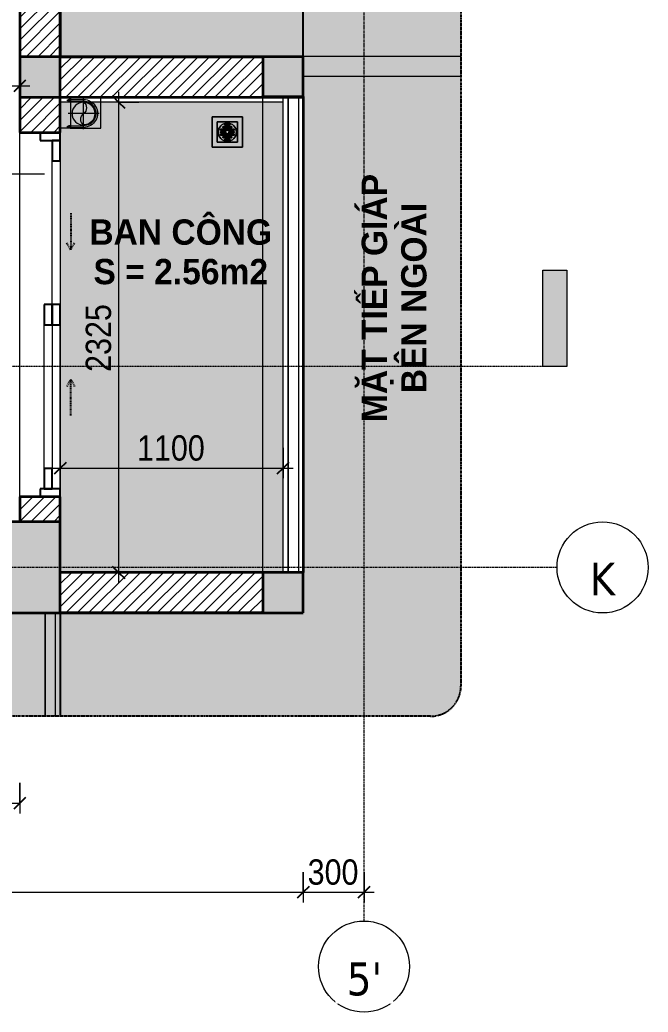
# Model space of a CAD drawing. Header units: millimetres. Extents: x 42054 to 236235, y 253 to 78637.
# Drawn here: x 53253 to 56356, y 59540 to 64441 of the extents above; entities that cross this region are included whole.
import ezdxf

# ---------------------------------------------------------------- set-up
doc = ezdxf.new("R2010")
doc.units = ezdxf.units.MM
for name, pattern in [('Dash', [6, 3, -3]), ('Dash - Tight', [4.5, 3, -1.5]), ('Dash Dot 3_16_', [7.9375, 4.7625, -1.5875, 0, -1.5875]), ('Grid Line', [22.225, 12.7, -3.175, 3.175, -3.175]), ('Hidden', [7.14375, 4.7625, -2.38125]), ('IMPORT-CENTER _3_', [10.16, 6.35, -1.27, 1.27, -1.27])]:
    doc.linetypes.add(name, pattern=pattern)
for name, color, linetype, lineweight in [('0-1', 7, 'Continuous', 5), ('A-ANNO-DIMS', 211, 'Continuous', 9), ('A-ANNO-DIMS-50', 211, 'Continuous', 9), ('A-DETL-GENF-1', 7, 'Continuous', 18), ('A-DETL-GENF-3', 92, 'Dash - Tight', 18), ('A-DETL-GENF-4', 92, 'Hidden', 25), ('A-DETL-GENF-5', 9, 'Continuous', 18), ('A-DETL-MEDM', 33, 'Continuous', 35), ('A-DETL-THIN', 151, 'Continuous', 18), ('A-DOOR', 31, 'Continuous', 18), ('A-DOOR-4', 31, 'Continuous', 25), ('A-DOOR-FRAM', 31, 'Continuous', 25), ('A-DOOR-HDLN', 31, 'Dash', 25), ('A-DOOR-IDEN', 31, 'Continuous', 9), ('A-FLOR', 192, 'Continuous', 18), ('A-FLOR-2', 7, 'Continuous', 18), ('A-FLOR-HRAL', 11, 'Continuous', 18), ('A-FLOR-HRAL-2', 254, 'Continuous', 18), ('A-WALL', 113, 'Continuous', 18), ('A-WALL-5', 254, 'Continuous', 18), ('A-WALL-6', 113, 'Continuous', 35), ('A-WALL-PATT-2', 111, 'Continuous', 18), ('G-ANNO-SYMB', 111, 'Continuous', 9), ('G-ANNO-SYMB-1', 111, 'Dash Dot 3_16_', 18), ('G-ANNO-TEXT-1', 7, 'Continuous', 9), ('G-IMPT', 8, 'Continuous', 18), ('G-IMPT-3', 8, 'Continuous', 25), ('G-IMPT-4', 8, 'IMPORT-CENTER _3_', 18), ('M-EQPM', 50, 'Continuous', 18), ('M-EQPM-1', 7, 'Continuous', 18), ('S-COLS', 52, 'Continuous', 18), ('S-COLS-6', 52, 'Continuous', 35), ('S-COLS-7', 52, 'Dash', 18), ('S-COLS-HDLN', 52, 'Dash', 18), ('S-GRID-1', 1, 'Grid Line', 9), ('S-GRID-IDEN', 1, 'Continuous', 9)]:
    doc.layers.add(name, color=color, linetype=linetype, lineweight=lineweight)
doc.layers.add('A-DETL-GENF-2', color=7, linetype='Continuous', lineweight=18, transparency=0.2)
doc.styles.add('Arial_B_1', font='arialbd.ttf', dxfattribs={"width": 0.95, "height": 125})
doc.styles.add('Tahoma_B', font='tahomabd.ttf', dxfattribs={"height": 162.5})
doc.styles.add('UTM Avo', font='', dxfattribs={"width": 0.9, "height": 125})
doc.styles.get('UTM Avo').set_extended_font_data('UTM Avo')
doc.dimstyles.new('1_Dim_chi_tiet_2_5', dxfattribs={"dimscale": 304.8, "dimtxt": 124.912619, "dimasz": 0.19685, "dimexe": 0.164042, "dimexo": 0.0625, "dimgap": 0.016404, "dimtad": 1, "dimdec": 0, "dimrnd": 5, "dimzin": 0, "dimdsep": 46, "dimtxsty": 'UTM Avo', "dimblk1": 'OBLIQUE', "dimblk2": 'OBLIQUE', "dimsah": 1, "dimcen": 0.09, "dimdle": 0.164042, "dimazin": 0, "dimtfac": 1, "dimtdec": 4, "dimtix": 1, "dimtmove": 0, "dimatfit": 3, "dimfxl": 0.328084, "dimfxlon": 1, "dimtvp": 1, "dimtolj": 1, "dimtzin": 0, "dimarcsym": 2})
pattern_1 = [(45, (0, 0), (-28.284271, 28.284271), [])]
pattern_2 = [(50, (0, 0), (364.3679, -31.8783), [38.1, -419.1]), (355, (0, 0), (-70.4859, 382.1133), [30.48, -335.28]), (100.451, (30.36, -2.66), (293.885, 350.2334), [32.38, -356.18]), (46.184, (0, 101.6), (542.1585, -84.0858), [57.15, -628.65]), (96.636, (45.2, 94.6), (474.805, 494.8554), [48.57, -534.27]), (351.184, (0, 101.6), (474.8102, 494.85), [45.72, -502.92]), (21, (50.8, 76.2), (303.2285, -204.5305), [38.1, -419.1]), (326, (50.8, 76.2), (123.6039, 368.376), [30.48, -335.28]), (71.451, (76.07, 59.16), (426.8341, 163.8427), [32.38, -356.18]), (37.5, (0, 0), (6.17665, 169.11015), [3.353, -327.863, 3.353, -337.007, -336.55]), (37.5, (0, 0), (6.17665, 169.11015), [-671.576, 3.353, -333.197]), (7.5, (0, 0), (133.63888, 200.3615), [3.353, -190.703, 3.353, -320.243, -128.27]), (7.5, (0, 0), (133.63888, 200.3615), [-517.652, 3.353, -124.917]), (327.5, (-113.28, 0), (271.18182, -11.45836), [3.353, -123.647, 3.353, -392.887, -525.78]), (327.5, (-113.28, 0), (271.18182, -11.45836), [-523.24, 3.353, -522.427]), (317.5, (-164.08, 0), (296.2585, 50.85285), [3.353, -161.747, 3.353, -259.791, -373.38]), (317.5, (-164.08, 0), (296.2585, 50.85285), [-428.244, 3.353, -370.027]), (45, (0, 0), (-125.7236, 125.7236), []), (45, (0, 190.5), (-125.7236, 125.7236), [])]

# ---------------------------------------------------------------- blocks, each defined once
blk = doc.blocks.new('NCV_TKTC_KET CAU_rvt-1-TKCS_CĂN HỘ LOẠI 1A - MẶT BẰNG')
at = {"layer": 'A-FLOR'}
blk.add_line((53452.6, 64261.9), (55431.7, 64261.9), dxfattribs=at)
at = {"layer": 'S-COLS'}
for p, q in [((52602.6, 61511.9), (53377.6, 61511.9)), ((53427.6, 61511.9), (53452.6, 61511.9))]:
    blk.add_line(p, q, dxfattribs=at)
blk = doc.blocks.new('THU NUOC - THU NUOC-461820-TKCS_CĂN HỘ LOẠI 1A - MẶT BẰNG')
at = {"layer": 'M-EQPM-1'}
for p, q in [((-66.3, 70.6), (-66.3, -79.4)), ((83.7, 70.6), (-66.3, 70.6)), ((83.7, -79.4), (83.7, 70.6)), ((58.7, 45.6), (-41.3, 45.6)), ((-41.3, 45.6), (-41.3, -54.4)), ((-23.3, 10.8), (40.9, 10.8)), ((40.9, 4.8), (-23.3, 4.8)), ((-11, 23.3), (28.5, 23.3)), ((28.5, 17.3), (-11, 17.3)), ((-1.1, 35.6), (18.5, 35.6)), ((18.5, 29.6), (-1.1, 29.6)), ((58.7, -54.4), (58.7, 45.6)), ((-23.3, -1.2), (0.7, -1.2)), ((0.7, -7.2), (-23.3, -7.2)), ((-23.3, -13.6), (40.9, -13.6)), ((40.9, -19.6), (-23.3, -19.6)), ((-11, -26.1), (28.5, -26.1)), ((28.5, -32.1), (-11, -32.1)), ((-1.1, -38.5), (18.5, -38.5)), ((18.5, -44.5), (-1.1, -44.5)), ((0.7, -1.2), (0.7, -7.2)), ((16.7, -1.2), (40.9, -1.2)), ((16.7, -7.2), (16.7, -1.2)), ((40.9, -7.2), (16.7, -7.2)), ((-66.3, -79.4), (83.7, -79.4)), ((-41.3, -54.4), (58.7, -54.4))]:
    blk.add_line(p, q, dxfattribs=at)
for centre, radius, start, end in [((8.7, -4.4), 45, 0, 180), ((8.7, -4.4), 45, 0, 180), ((-23.3, 7.8), 3, 90, 270), ((-11, 20.3), 3, 90, 270), ((-1.1, 32.6), 3, 90, 270), ((18.5, 32.6), 3, 270, 90), ((28.5, 20.3), 3, 270, 90), ((40.9, 7.8), 3, 270, 90), ((8.7, -4.4), 45, 180, 360), ((8.7, -4.4), 45, 180, 360), ((-23.3, -4.2), 3, 90, 270), ((-23.3, -16.6), 3, 90, 270), ((-11, -29.1), 3, 90, 270), ((-1.1, -41.5), 3, 90, 270), ((18.5, -41.5), 3, 270, 90), ((28.5, -29.1), 3, 270, 90), ((40.9, -4.2), 3, 270, 90), ((40.9, -16.6), 3, 270, 90)]:
    blk.add_arc(centre, radius, start, end, dxfattribs=at)
blk = doc.blocks.new('Top Rail Type - Top Rail_Internal_-641414-TKCS_CĂN HỘ LOẠI 1A - MẶT BẰNG')
at = {"layer": 'A-FLOR-HRAL-2'}
for p, q in [((30469.2, 51741.2), (30469.2, 52251.2)), ((30519.2, 52251.2), (30519.2, 51741.2))]:
    blk.add_line(p, q, dxfattribs=at)
blk = doc.blocks.new('Top Rail Type - Top Rail_Internal_-V9-TKCS_CĂN HỘ LOẠI 1A - MẶT BẰNG')
at = {"layer": 'A-FLOR-HRAL-2'}
for p, q in [((30469.2, 52251.2), (30469.2, 51741.2)), ((30519.2, 52251.2), (30519.2, 51741.2))]:
    blk.add_line(p, q, dxfattribs=at)
blk = doc.blocks.new('NCV_TKTC_TANG 1_rvt-1-TKCS_CĂN HỘ LOẠI 1A - MẶT BẰNG')
at = {"layer": 'A-FLOR-2'}
for p, q in [((54452.6, 61711.9), (54452.6, 64058.6)), ((53452.6, 62125.3), (53452.6, 62935.3))]:
    blk.add_line(p, q, dxfattribs=at)
at = {"layer": 'A-WALL-5'}
blk.add_line((53452.6, 61511.9), (53452.6, 61001.9), dxfattribs=at)
at = {"layer": 'A-FLOR-HRAL'}
for name in ['Top Rail Type - Top Rail_Internal_-641414-TKCS_CĂN HỘ LOẠI 1A - MẶT BẰNG', 'Top Rail Type - Top Rail_Internal_-V9-TKCS_CĂN HỘ LOẠI 1A - MẶT BẰNG']:
    blk.add_blockref(name, (22908.5, 9260.7), dxfattribs=at)
at = {"layer": 'M-EQPM', "rotation": 180}
blk.add_blockref('THU NUOC - THU NUOC-461820-TKCS_CĂN HỘ LOẠI 1A - MẶT BẰNG', (54286.4, 63882.2), dxfattribs=at)
blk = doc.blocks.new('DEG_02-DEG_03 - DEG_02B-1800x2400mm-CỬA ĐI 02 CÁNH TRƯỢT-2213204-TKCS_CĂN HỘ LOẠI 1A - MẶT BẰNG')
at = {"layer": 'A-DOOR'}
for p, q in [((-760, 100), (-50, 100)), ((-50, 60), (-760, 60)), ((50, 60), (760, 60)), ((760, 20), (50, 20))]:
    blk.add_line(p, q, dxfattribs=at)
at = {"layer": 'A-DOOR-4'}
for p, q in [((-760, 100), (-860, 100)), ((-860, 100), (-860, 60)), ((-760, 60), (-760, 100)), ((50, 100), (-50, 100)), ((-50, 100), (-50, 60)), ((50, 60), (50, 100)), ((-860, 60), (-760, 60)), ((50, 60), (-50, 60)), ((-50, 60), (-50, 20)), ((-50, 60), (50, 60)), ((50, 20), (50, 60)), ((860, 60), (760, 60)), ((760, 60), (760, 20)), ((860, 20), (860, 60)), ((-50, 20), (50, 20)), ((760, 20), (860, 20))]:
    blk.add_line(p, q, dxfattribs=at)
at = {"layer": 'A-DOOR-FRAM'}
for p, q in [((-860, 100), (-900, 100)), ((-860, 0), (-860, 100)), ((900, 100), (860, 100)), ((860, 100), (860, 0)), ((-900, 0), (-860, 0)), ((860, 0), (900, 0))]:
    blk.add_line(p, q, dxfattribs=at)
at = {"layer": 'A-DOOR-HDLN'}
for p, q in [((-500.4, 151.1), (-320.4, 151.1)), ((-320.4, 151.1), (-355, 171.1)), ((-320.4, 151.1), (-355, 131.1)), ((320.4, 151.1), (355, 171.1)), ((320.4, 151.1), (355, 131.1)), ((500.4, 151.1), (320.4, 151.1))]:
    blk.add_line(p, q, dxfattribs=at)
blk = doc.blocks.new('Top Rail Type - Top Rail_Internal_-1598476-TKCS_CĂN HỘ LOẠI 1A - MẶT BẰNG')
at = {"layer": 'A-FLOR-HRAL'}
for p, q in [((54578.6, 61711.9), (54578.6, 64058.6)), ((54628.6, 64058.6), (54628.6, 61711.9))]:
    blk.add_line(p, q, dxfattribs=at)
blk = doc.blocks.new('Top Rail Type - Top Rail_Internal_-V14-TKCS_CĂN HỘ LOẠI 1A - MẶT BẰNG')
at = {"layer": 'A-FLOR-HRAL'}
for p, q in [((54578.6, 64058.6), (54578.6, 61711.9)), ((54628.6, 64058.6), (54628.6, 61711.9))]:
    blk.add_line(p, q, dxfattribs=at)
blk = doc.blocks.new('TKTC_XREF_251221_MB TANG 1 - TKTC_XREF_260130_MB TANG 1_dwg_THU NUOC - THU NUOC-444531-TKCS_MB TẦNG 1-V17-TKCS_CĂN HỘ LOẠI 1A - MẶT BẰNG')
at = {"layer": 'M-EQPM'}
for p, q in [((-23.3, 10.8), (40.9, 10.8)), ((40.9, 4.8), (-23.3, 4.8)), ((-11, 23.3), (28.5, 23.3)), ((28.5, 17.3), (-11, 17.3)), ((-1.1, 35.6), (18.5, 35.6)), ((18.5, 29.6), (-1.1, 29.6)), ((-23.3, -13.6), (40.9, -13.6)), ((40.9, -19.6), (-23.3, -19.6)), ((-11, -26.1), (28.5, -26.1)), ((28.5, -32.1), (-11, -32.1)), ((-1.1, -38.5), (18.5, -38.5)), ((18.5, -44.5), (-1.1, -44.5))]:
    blk.add_line(p, q, dxfattribs=at)
at = {"layer": 'M-EQPM', "flags": 128}
for points in [[(83.7, -79.4), (83.7, 70.6), (-66.3, 70.6), (-66.3, -79.4)], [(58.7, -54.4), (58.7, 45.6), (-41.3, 45.6), (-41.3, -54.4)]]:
    blk.add_lwpolyline(points, close=True, dxfattribs=at)
for points in [[(-23.3, -1.2), (0.7, -1.2), (0.7, -7.2), (-23.3, -7.2)], [(40.9, -7.2), (16.7, -7.2), (16.7, -1.2), (40.9, -1.2)]]:
    blk.add_lwpolyline(points, dxfattribs=at)
at = {"layer": 'M-EQPM'}
for centre, radius, start, end in [((8.7, -4.4), 45, 360, 180), ((8.7, -4.4), 45, 360, 180), ((-23.3, 7.8), 3, 90, 270), ((-11, 20.3), 3, 90, 270), ((-1.1, 32.6), 3, 90, 270), ((18.5, 32.6), 3, 270, 90), ((28.5, 20.3), 3, 270, 90), ((40.9, 7.8), 3, 270, 90), ((8.7, -4.4), 45, 180, 360), ((8.7, -4.4), 45, 180, 360), ((-23.3, -4.2), 3, 90, 270), ((-23.3, -16.6), 3, 90, 270), ((-11, -29.1), 3, 90, 270), ((-1.1, -41.5), 3, 90, 270), ((18.5, -41.5), 3, 270, 90), ((28.5, -29.1), 3, 270, 90), ((40.9, -4.2), 3, 270, 90), ((40.9, -16.6), 3, 270, 90)]:
    blk.add_arc(centre, radius, start, end, dxfattribs=at)
blk = doc.blocks.new('TKTC_XREF_251221_MB TANG 1 - TKTC_XREF_260130_MB TANG 1_dwg_CUM U_DN100-4202115-TKCS_CĂN HỘ LOẠI 1A - MẶT BẰNG')
at = {"layer": 'G-IMPT'}
h = blk.add_hatch(color=256, dxfattribs=at)
h.paths.add_polyline_path([(0, -61), (0, -57), (7, -57.9), (14.7, -56.6), (8.7, -55.9), (22.2, -54), (28.4, -50.9), (25.4, -50.7), (36.4, -46), (40.3, -42.1), (36.6, -43.2), (49.4, -32.6), (52.7, -28.3), (50.5, -27), (56.6, -18.8), (58.8, -13.6), (55.9, -12.5), (60.7, 0.7), (58.8, -16), (52.7, -30.6), (43, -43.2), (28.4, -53.7), (14.7, -59.1), (0, -61)])
h.paths.add_polyline_path([(44.7, -34.6), (49.4, -28.5), (51.1, -29.5), (49.4, -30.9)])
h.paths.add_polyline_path([(51.5, -23.3), (55.1, -14.8), (57.1, -15.8), (52.7, -21.7)])
h.paths.add_polyline_path([(55.5, -11.1), (57, 0), (60, 0), (58.7, -3.1)])
h.paths.add_polyline_path([(60.5, 1.2), (60.1, 2.2), (56.7, 2.2), (54.1, 17), (47.7, 30.7), (39, 41.3), (28.4, 49.4), (14.7, 55.1), (0, 57.2), (0, 61), (15.1, 58.8), (15.8, 58.9), (29.1, 52.8), (28.5, 51.5), (29.5, 51.1), (30.5, 52.8), (41.5, 43.8), (40.3, 42.4), (41.5, 41.5), (43.1, 43.1), (53.6, 28.5), (59.1, 14.8), (60.8, 1.9)])
for p, q in [((-79.1, 66.6), (-79.1, 63.4)), ((-76.6, 66.6), (-76.6, 63.4)), ((-74.6, 66.6), (-74.6, 63.4)), ((-72.7, 69.3), (-72.7, 60.7)), ((-66.9, 67.9), (-71.7, 67.9)), ((-66.9, 62.1), (-71.7, 62.1)), ((-65, 69), (0, 69)), ((-79.1, -63.4), (-79.1, -66.6)), ((-76.6, -63.4), (-76.6, -66.6)), ((-74.6, -63.4), (-74.6, -66.6)), ((-72.7, -60.7), (-72.7, -69.3)), ((-66.9, -62.1), (-71.7, -62.1)), ((-66.9, -67.9), (-71.7, -67.9)), ((-65, -69), (0, -69))]:
    blk.add_line(p, q, dxfattribs=at)
at = {"layer": 'G-IMPT', "flags": 128}
for points in [[(-72.7, 67.6), (-78.1, 67.6), (-78.1, 62.4), (-72.7, 62.4)], [(-71.7, 59.2), (-66.9, 59.2), (-66.9, 70.8), (-71.7, 70.8)], [(-66.9, 70.8), (-66.9, 72.7), (-65, 72.7), (-65, 57.3), (-66.9, 57.3), (-66.9, 59.2)], [(-65, 61), (0, 61), (0, 57)], [(-72.7, -62.4), (-78.1, -62.4), (-78.1, -67.6), (-72.7, -67.6)], [(-71.7, -70.8), (-66.9, -70.8), (-66.9, -59.2), (-71.7, -59.2)], [(-66.9, -59.2), (-66.9, -57.3), (-65, -57.3), (-65, -72.7), (-66.9, -72.7), (-66.9, -70.8)], [(-65, -61), (0, -61), (0, -57)]]:
    blk.add_lwpolyline(points, dxfattribs=at)
at = {"layer": 'G-IMPT'}
for centre, radius, start, end in [((-78.1, 66.6), 0.96, 90, 180), ((-78.1, 63.4), 0.96, 180, 270), ((-71.1, 69.3), 1.56, 112.6199, 247.3801), ((-67.9, 65), 4.8, 143.1301, 216.8699), ((-71.1, 60.7), 1.56, 112.6199, 247.3801), ((0, 0), 69, 270, 90), ((0, 0), 61, 270, 90), ((0, 0), 57, 270, 90), ((-78.1, -63.4), 0.96, 90, 180), ((-78.1, -66.6), 0.96, 180, 270), ((-71.1, -60.7), 1.56, 112.6199, 247.3801), ((-67.9, -65), 4.8, 143.1301, 216.8699), ((-71.1, -69.3), 1.56, 112.6199, 247.3801)]:
    blk.add_arc(centre, radius, start, end, dxfattribs=at)
blk = doc.blocks.new('TKTC_XREF_251221_MB TANG 1 - TKTC_XREF_260130_MB TANG 1_dwg_$cc-V20-TKCS_CĂN HỘ LOẠI 1A - MẶT BẰNG')
at = {"layer": 'G-IMPT'}
blk.add_circle((0, 0), 0.5, dxfattribs=at)
for centre, radius, start, end in [((0, 0), 0.5, 90, 270), ((0.188, 0.25), 0.313, 126.8699, 233.1301), ((-0.188, -0.25), 0.313, 306.8699, 53.1301)]:
    blk.add_arc(centre, radius, start, end, dxfattribs=at)
at = {"layer": 'G-IMPT-4'}
for p, q in [((0, -0.673), (0, 0.673)), ((-0.673, 0), (0.673, 0))]:
    blk.add_line(p, q, dxfattribs=at)
blk = doc.blocks.new('TKTC_XREF_251221_MB TANG 1 - TKTC_XREF_260130_MB TANG 1_dwg-4202109-TKCS_CĂN HỘ LOẠI 1A - MẶT BẰNG')
at = {"layer": 'G-IMPT', "flags": 128}
blk.add_lwpolyline([(-149699, -337289.6), (-149649.3, -337289.9), (-149649.3, -337440.4), (-149699, -337440.1)], dxfattribs=at)
blk.add_lwpolyline([(-149649.2, -337440.2), (-149499.5, -337440.2), (-149499.5, -337289.8), (-149649.2, -337289.8)], close=True, dxfattribs=at)
at = {"layer": 'G-IMPT-3'}
blk.add_line((-149699, -340344.7), (-149699, -339834.7), dxfattribs=at)
at = {"layer": 'G-IMPT-3', "flags": 128}
blk.add_lwpolyline([(-148499.1, -337088.1), (-148499.1, -336309.7), (-149699, -336309.7)], dxfattribs=at)
at = {"extrusion": (0, 0, -1)}
for name, p, xscale, yscale, zscale, rotation in [('TKTC_XREF_251221_MB TANG 1 - TKTC_XREF_260130_MB TANG 1_dwg_CUM U_DN100-4202115-TKCS_CĂN HỘ LOẠI 1A - MẶT BẰNG', (149584.3, -337367.7), 0.9975000000000006, 0.9975000000000006, -0.9975000000000006, 180.000991338195), ('TKTC_XREF_251221_MB TANG 1 - TKTC_XREF_260130_MB TANG 1_dwg_$cc-V20-TKCS_CĂN HỘ LOẠI 1A - MẶT BẰNG', (149584.3, -337368.6), 113.7150000000073, 113.7150000000073, -113.7150000000073, 359.9990086636432)]:
    blk.add_blockref(name, p, dxfattribs=dict(at, xscale=xscale, yscale=yscale, zscale=zscale, rotation=rotation))
at = {"extrusion": (0, 0, -1), "zscale": -1}
blk.add_blockref('TKTC_XREF_251221_MB TANG 1 - TKTC_XREF_260130_MB TANG 1_dwg_THU NUOC - THU NUOC-444531-TKCS_MB TẦNG 1-V17-TKCS_CĂN HỘ LOẠI 1A - MẶT BẰNG', (148865.3, -337455.6), dxfattribs=at)
blk = doc.blocks.new('TKTC_XREF_251221_MB TANG 1 - TKTC_XREF_251221_MB TANG 1-2038492-TKCS_CĂN HỘ LOẠI 1A - MẶT BẰNG')
blk.add_blockref('TKTC_XREF_251221_MB TANG 1 - TKTC_XREF_260130_MB TANG 1_dwg-4202109-TKCS_CĂN HỘ LOẠI 1A - MẶT BẰNG', (169499.1, 384109.7))
blk = doc.blocks.new('G1_SOF - BO TRU - 200x200-3050151-TKCS_CĂN HỘ LOẠI 1A - MẶT BẰNG')
at = {"layer": 'S-COLS-HDLN'}
for p, q in [((-96.6, -96.6), (-100, -100)), ((96.6, -96.6), (100, -100))]:
    blk.add_line(p, q, dxfattribs=at)
blk = doc.blocks.new('BORDER VIEW - BORDER VIEW-2565244-TKCS_CĂN HỘ LOẠI 1A - MẶT BẰNG')
at = {"layer": 'A-DETL-GENF-4'}
for p, q in [((11779, 9663.2), (11779, 150)), ((11629, 0), (150, 0))]:
    blk.add_line(p, q, dxfattribs=at)
blk.add_arc((11629, 150), 150, 270, 0, dxfattribs=at)
blk = doc.blocks.new('Grid - M_Grid Head - Circle-353313-TKCS_CĂN HỘ LOẠI 1A - MẶT BẰNG')
at = {"layer": 'S-GRID-IDEN'}
blk.add_circle((0, 0), 4.5, dxfattribs=at)
blk = doc.blocks.new('DIMBLOCK1-TKCS_CĂN HỘ LOẠI 1A - MẶT BẰNG')
at = {"layer": 'A-ANNO-DIMS-50'}
for p, q in [((44452.6, 60232.6), (44452.6, 60082.6)), ((44452.6, 60132.6), (44452.6, 60232.6)), ((54652.6, 60232.6), (54652.6, 60082.6)), ((54652.6, 60132.6), (54652.6, 60232.6)), ((44402.6, 60132.6), (54652.6, 60132.6))]:
    blk.add_line(p, q, dxfattribs=at)
at = {"layer": 'A-ANNO-DIMS-50', "lineweight": 25}
for p, q in [((44452.6, 60132.6), (44422.6, 60102.6)), ((44452.6, 60132.6), (44482.6, 60162.6)), ((54652.6, 60132.6), (54622.6, 60102.6)), ((54652.6, 60132.6), (54682.6, 60162.6))]:
    blk.add_line(p, q, dxfattribs=at)
at = {"layer": 'A-ANNO-DIMS-50', "color": 0, "insert": (49338.6, 60295), "char_height": 125, "width": 513.53, "attachment_point": 1, "line_spacing_factor": 1.110334, "style": 'UTM Avo'}
blk.add_mtext('10200', dxfattribs=at)
blk = doc.blocks.new('_Oblique')
at = {"color": 0, "linetype": 'ByBlock', "lineweight": -2}
blk.add_line((-0.5, -0.5), (0.5, 0.5), dxfattribs=at)
blk = doc.blocks.new('DIMBLOCK2-TKCS_CĂN HỘ LOẠI 1A - MẶT BẰNG')
at = {"layer": 'A-ANNO-DIMS-50'}
for p, q in [((54652.6, 60232.6), (54652.6, 60082.6)), ((54652.6, 60132.6), (54652.6, 60232.6)), ((54952.6, 60232.6), (54952.6, 60082.6)), ((54952.6, 60132.6), (54952.6, 60232.6)), ((54652.6, 60132.6), (55002.6, 60132.6))]:
    blk.add_line(p, q, dxfattribs=at)
at = {"layer": 'A-ANNO-DIMS-50', "lineweight": 25}
for p, q in [((54652.6, 60132.6), (54622.6, 60102.6)), ((54652.6, 60132.6), (54682.6, 60162.6)), ((54952.6, 60132.6), (54922.6, 60102.6)), ((54952.6, 60132.6), (54982.6, 60162.6))]:
    blk.add_line(p, q, dxfattribs=at)
at = {"layer": 'A-ANNO-DIMS-50', "color": 0, "insert": (54674.2, 60295), "char_height": 125, "width": 308.118, "attachment_point": 1, "line_spacing_factor": 1.110334, "style": 'UTM Avo'}
blk.add_mtext('300', dxfattribs=at)
blk = doc.blocks.new('DIMBLOCK4-TKCS_CĂN HỘ LOẠI 1A - MẶT BẰNG')
at = {"layer": 'A-ANNO-DIMS-50'}
for p, q in [((44652.6, 60672.3), (44652.6, 60522.3)), ((44652.6, 60572.3), (44652.6, 60672.3)), ((53252.6, 60672.3), (53252.6, 60522.3)), ((53252.6, 60572.3), (53252.6, 60672.3)), ((44652.6, 60572.3), (53252.6, 60572.3))]:
    blk.add_line(p, q, dxfattribs=at)
at = {"layer": 'A-ANNO-DIMS-50', "lineweight": 25}
for p, q in [((44652.6, 60572.3), (44622.6, 60542.3)), ((44652.6, 60572.3), (44682.6, 60602.3)), ((53252.6, 60572.3), (53222.6, 60542.3)), ((53252.6, 60572.3), (53282.6, 60602.3))]:
    blk.add_line(p, q, dxfattribs=at)
at = {"layer": 'A-ANNO-DIMS-50', "color": 0, "insert": (48781.4, 60734.7), "char_height": 125, "width": 410.824, "attachment_point": 1, "line_spacing_factor": 1.110334, "style": 'UTM Avo'}
blk.add_mtext('8600', dxfattribs=at)
blk = doc.blocks.new('DIMBLOCK13-TKCS_CĂN HỘ LOẠI 1A - MẶT BẰNG')
at = {"layer": 'A-ANNO-DIMS-50'}
for p, q in [((44652.5, 64215.4), (44652.5, 64065.4)), ((44652.5, 64115.4), (44652.5, 64215.4)), ((53252.6, 64215.4), (53252.6, 64065.4)), ((53252.6, 64115.4), (53252.6, 64215.4)), ((44602.5, 64115.4), (53302.6, 64115.4))]:
    blk.add_line(p, q, dxfattribs=at)
at = {"layer": 'A-ANNO-DIMS-50', "lineweight": 25}
for p, q in [((44652.5, 64115.4), (44622.5, 64085.4)), ((44652.5, 64115.4), (44682.5, 64145.4)), ((53252.6, 64115.4), (53222.6, 64085.4)), ((53252.6, 64115.4), (53282.6, 64145.4))]:
    blk.add_line(p, q, dxfattribs=at)
at = {"layer": 'A-ANNO-DIMS-50', "color": 0, "insert": (48781.4, 64277.8), "char_height": 125, "width": 410.824, "attachment_point": 1, "line_spacing_factor": 1.110334, "style": 'UTM Avo'}
blk.add_mtext('8600', dxfattribs=at)
blk = doc.blocks.new('DIMBLOCK28-TKCS_CĂN HỘ LOẠI 1A - MẶT BẰNG')
at = {"layer": 'A-ANNO-DIMS-50', "lineweight": 25}
for p, q in [((53740.4, 64035.3), (53710.4, 64065.3)), ((53740.4, 64035.3), (53770.4, 64005.3)), ((53740.4, 61711.9), (53710.4, 61741.9)), ((53740.4, 61711.9), (53770.4, 61681.9))]:
    blk.add_line(p, q, dxfattribs=at)
at = {"layer": 'A-ANNO-DIMS-50'}
for p, q in [((53740.4, 64085.3), (53740.4, 61661.9)), ((53840.4, 64035.3), (53690.4, 64035.3)), ((53740.4, 64035.3), (53840.4, 64035.3)), ((53840.4, 61711.9), (53690.4, 61711.9)), ((53740.4, 61711.9), (53840.4, 61711.9))]:
    blk.add_line(p, q, dxfattribs=at)
at = {"layer": 'A-ANNO-DIMS-50', "color": 0, "insert": (53578, 62702.4), "char_height": 125, "width": 410.824, "attachment_point": 1, "rotation": 90, "line_spacing_factor": 1.110334, "style": 'UTM Avo'}
blk.add_mtext('2325', dxfattribs=at)
blk = doc.blocks.new('DIMBLOCK29-TKCS_CĂN HỘ LOẠI 1A - MẶT BẰNG')
at = {"layer": 'A-ANNO-DIMS-50'}
for p, q in [((53452.6, 62327), (53452.6, 62177)), ((53452.6, 62227), (53452.6, 62327)), ((54552.6, 62327), (54552.6, 62177)), ((54552.6, 62227), (54552.6, 62327)), ((53402.6, 62227), (54602.6, 62227))]:
    blk.add_line(p, q, dxfattribs=at)
at = {"layer": 'A-ANNO-DIMS-50', "lineweight": 25}
for p, q in [((53452.6, 62227), (53482.6, 62257)), ((54552.6, 62227), (54582.6, 62257)), ((53452.6, 62227), (53422.6, 62197)), ((54552.6, 62227), (54522.6, 62197))]:
    blk.add_line(p, q, dxfattribs=at)
at = {"layer": 'A-ANNO-DIMS-50', "color": 0, "insert": (53831.4, 62389.3), "char_height": 125, "width": 410.824, "attachment_point": 1, "line_spacing_factor": 1.110334, "style": 'UTM Avo'}
blk.add_mtext('1100', dxfattribs=at)
blk = doc.blocks.new('Section - 3_32_ x 3_8_-4701953-TKCS_CĂN HỘ LOẠI 1A - MẶT BẰNG')
at = {"layer": 'G-ANNO-SYMB'}
blk.add_hatch(color=256, dxfattribs=at).paths.add_polyline_path([(0, 9.525), (0, 0), (-2.38125, 0), (-2.38125, 9.525)])
for p, q in [((0, 9.525), (-2.38125, 9.525)), ((-2.38125, 9.525), (-2.38125, 0)), ((0, 0), (0, 9.525)), ((-2.38125, 0), (0, 0))]:
    blk.add_line(p, q, dxfattribs=at)

msp = doc.modelspace()

# ---------------------------------------------------------------- hatches: boundary and pattern name
at = {"layer": 'A-DETL-GENF-1'}
msp.add_hatch(color=256, dxfattribs=at).paths.add_polyline_path([(53539.9, 61711.9), (54552.6, 61711.9), (54552.6, 64035.3), (53588.9, 64035.3), (53597.8, 64031.6), (53610.4, 64021.9), (53620.9, 64007.4), (53626.3, 63993.6), (53628.2, 63978.9), (53626.1, 63963.2), (53620.1, 63948.5), (53610.4, 63935.9), (53595.8, 63925.4), (53582.1, 63920), (53567.4, 63918.1), (53567.4, 63922.1), (53583.1, 63924.4), (53595.8, 63929.7), (53607.6, 63938.7), (53616.6, 63950.5), (53622.3, 63964.2), (53624.2, 63978.9), (53621.8, 63994.7), (53616.6, 64007.4), (53607.6, 64019.1), (53595.8, 64028.2), (53582.1, 64033.8), (53567.4, 64035.3), (53452.6, 64035.3), (53452.6, 61711.9)])
at = {"layer": 'A-DETL-GENF-2'}
h = msp.add_hatch(color=256, dxfattribs=at)
h.paths.add_polyline_path([(43802.6, 61001.9), (55281.7, 61001.9), (55320.5, 61007), (55356.7, 61022), (55387.7, 61045.9), (55411.6, 61076.9), (55426.5, 61113.1), (55431.7, 61151.9), (55431.7, 69761.9), (53452.6, 69761.9), (53452.6, 64258.6), (54652.6, 64258.6), (54652.6, 61511.9), (52728.4, 61511.6), (52716.9, 61503.3), (52706, 61499), (52694.4, 61497.5), (52681.9, 61499.1), (52670.3, 61503.9), (52660, 61511.9), (52602.6, 61511.9), (52602.6, 61635.3), (45752.6, 61635.3), (45752.6, 61511.9), (44452.6, 61511.9), (44452.6, 70111.9), (45752.6, 70111.9), (45752.6, 70035.3), (48752.6, 70035.3), (48752.6, 70061.9), (49352.6, 70061.9), (49352.6, 70035.3), (52752.6, 70035.3), (52752.6, 70111.9), (53602.6, 70111.9), (53602.6, 69961.8), (55431.7, 69961.8), (55431.7, 70665.1), (55426.5, 70703.9), (55411.6, 70740.1), (55387.7, 70771.2), (55356.7, 70795), (55320.5, 70810), (55281.7, 70815.1), (43802.6, 70815.1), (43763.8, 70810), (43727.6, 70795), (43696.6, 70771.2), (43672.7, 70740.1), (43657.7, 70703.9), (43652.6, 70665.1), (43652.6, 61151.9), (43657.7, 61113.1), (43672.7, 61076.9), (43696.6, 61045.9), (43727.6, 61022), (43763.8, 61007)])
h.paths.add_polyline_path([(52694.4, 61500.6), (52706.8, 61502.5), (52718.4, 61507.9), (52723.7, 61511.9), (52665, 61511.9), (52671.9, 61506.7), (52682.7, 61502.2)])
h.paths.add_polyline_path([(53887.5, 70076.8), (53885.2, 70092.6), (53879.9, 70105.2), (53869.6, 70118), (53859.1, 70126), (53845.4, 70131.7), (53830.7, 70133.7), (53814.9, 70131.3), (53802.3, 70126), (53790.5, 70117), (53781.4, 70105.2), (53775.7, 70090.8), (53773.8, 70076.8), (53769.8, 70076.8), (53771.9, 70092.6), (53778, 70107.2), (53787.7, 70119.8), (53802.3, 70130.3), (53816, 70135.7), (53830.7, 70137.7), (53846.4, 70135.6), (53861.1, 70129.5), (53873.7, 70119.8), (53883.4, 70107.2), (53889.5, 70092.6), (53891.5, 70076.8), (53889.5, 70076.8)])
at = {"layer": 'A-DETL-GENF-5'}
h = msp.add_hatch(dxfattribs=at)
h.set_pattern_fill('FP_2', color=256, style=0, pattern_type=2)
h.set_pattern_definition(pattern_2)
h.paths.add_polyline_path([(44464.8, 61511.9), (45752.6, 61512.1), (45752.6, 61961.9), (44452.6, 61961.9), (44452.6, 61511.9)])
h.paths.add_polyline_path([(53377.6, 61511.9), (53452.6, 61512.1), (53452.6, 61961.9), (52602.6, 61961.9), (52602.6, 61511.9), (53271.6, 61511.9)])
h.paths.add_polyline_path([(54552.6, 61511.9), (54652.6, 61512), (54652.6, 61711.9), (54452.6, 61711.9), (54452.6, 61511.9)])
h.paths.add_polyline_path([(49151.8, 61635.3), (49152.9, 61635.4), (49152.9, 61835.3), (48952.9, 61835.3), (48952.9, 61635.3), (49052.6, 61635.3)])
h.paths.add_polyline_path([(53271.6, 64058.6), (53452.6, 64058.6), (53452.6, 64258.6), (53252.6, 64258.6), (53252.6, 64058.6)])
h.paths.add_polyline_path([(54452.6, 64061.9), (54652.6, 64061.9), (54652.6, 64258.6), (54452.6, 64258.6)])
h.paths.add_polyline_path([(44652.6, 64835.3), (44652.6, 65035.3), (44452.6, 65035.3), (44452.6, 64835.3), (44652.6, 64835.3)])
h.paths.add_polyline_path([(49052.6, 64836.9), (49152.6, 64836.9), (49152.6, 65036.9), (49052.6, 65036.9), (49052.6, 64841.1)])
h.paths.add_polyline_path([(50252.6, 64836.9), (50252.6, 64836.9), (50252.5, 65037.4), (50152.6, 65037.4), (50152.6, 64836.9)])
h.paths.add_polyline_path([(46652.6, 64836.9), (46752.6, 64836.9), (46752.6, 65036.9), (46652.6, 65036.9), (46652.6, 64932.2)])
h.paths.add_polyline_path([(49152.6, 68136.9), (49152.6, 68336.9), (49052.6, 68336.9), (49052.6, 68136.9), (49127.6, 68136.9)])
h.paths.add_polyline_path([(53252.6, 68435.3), (53452.7, 68435.3), (53452.6, 68636.9), (53252.6, 68636.9), (53252.6, 68435.3)])
h.paths.add_polyline_path([(50252.6, 68436.9), (50252.6, 68637.3), (50152.6, 68636.9), (50152.6, 68436.9), (50227.6, 68436.9)])
h.paths.add_polyline_path([(49115.1, 69761.9), (49352.6, 69761.9), (49352.6, 70061.9), (48752.6, 70061.9), (48752.6, 69761.9), (49053, 69761.9)])
h.paths.add_polyline_path([(52896.9, 69761.9), (53602.6, 69761.9), (53602.6, 70111.9), (52752.6, 70111.8), (52752.6, 69761.9)])
h.paths.add_polyline_path([(45641.6, 69761.9), (45752.6, 69762.1), (45752.6, 70111.9), (44452.6, 70111.9), (44452.6, 69761.9), (45026.3, 69761.9)])
h.paths.add_polyline_path([(54919.4, 69763.6), (54952.6, 69763.6), (54952.6, 69961.9), (54552.6, 69961.8), (54552.6, 69763.6), (54770.8, 69763.6)])
at = {"layer": 'A-WALL-PATT-2'}
h = msp.add_hatch(dxfattribs=at)
h.set_pattern_fill('FP_1', color=256, style=0, pattern_type=2)
h.set_pattern_definition(pattern_1)
h.paths.add_polyline_path([(53452.6, 64258.6), (53452.6, 66035.3), (53252.6, 66035.3), (53252.6, 64258.6), (53271.6, 64258.6)])
h.paths.add_polyline_path([(53252.6, 67435.3), (53452.6, 67435.3), (53452.6, 68435.3), (53252.6, 68435.3), (53252.6, 68394.7)])
h = msp.add_hatch(dxfattribs=at)
h.set_pattern_fill('FP_1', color=256, style=0, pattern_type=2)
h.set_pattern_definition(pattern_1)
h.paths.add_polyline_path([(53452.6, 64058.6), (54452.6, 64058.6), (54452.6, 64258.6), (53452.6, 64258.6), (53452.6, 64061.9)])
h = msp.add_hatch(dxfattribs=at)
h.set_pattern_fill('FP_1', color=256, style=0, pattern_type=2)
h.set_pattern_definition(pattern_1)
h.paths.add_polyline_path([(53252.6, 61961.9), (53452.6, 61961.9), (53452.6, 62085.3), (53252.6, 62085.3)])
h.paths.add_polyline_path([(53252.6, 63885.3), (53452.6, 63885.3), (53452.6, 64058.6), (53252.6, 64058.6)])
h = msp.add_hatch(dxfattribs=at)
h.set_pattern_fill('FP_1', color=256, style=0, pattern_type=2)
h.set_pattern_definition(pattern_1)
h.paths.add_polyline_path([(54021.2, 61511.9), (54452.6, 61511.9), (54452.6, 61711.9), (53452.6, 61711.9), (53452.6, 61511.9)])
at = {"layer": 'S-COLS'}
h = msp.add_hatch(dxfattribs=at)
h.set_pattern_fill('FP_2', color=256, style=0, pattern_type=2)
h.set_pattern_definition(pattern_2)
h.paths.add_polyline_path([(54652.6, 64058.6), (54652.6, 64061.9), (54452.6, 64061.9), (54452.6, 64058.6), (54628.6, 64058.6)])
h = msp.add_hatch(dxfattribs=at)
h.set_pattern_fill('FP_2', color=256, style=0, pattern_type=2)
h.set_pattern_definition(pattern_2)
h.paths.add_polyline_path([(54452.6, 61511.9), (54452.6, 61511.9), (54452.6, 61644.9)])

# ---------------------------------------------------------------- linework, layer by layer
at = {"layer": 'A-DETL-MEDM'}
for p, q in [((53452.6, 68435.4), (53452.6, 64258.6)), ((53252.6, 64258.6), (53252.6, 64058.6)), ((53452.6, 64258.6), (53252.6, 64258.6)), ((53452.6, 64258.6), (54452.6, 64258.6)), ((53452.6, 64058.6), (53452.6, 64258.6)), ((54452.6, 64258.6), (54452.6, 64061.9)), ((54652.6, 64258.6), (54452.6, 64258.6)), ((54652.6, 64061.9), (54652.6, 64258.6)), ((53252.6, 64058.6), (53452.6, 64058.6)), ((54452.6, 64061.9), (54652.6, 64061.9)), ((54652.6, 64061.9), (54652.6, 61711.9)), ((53452.6, 61961.9), (52602.6, 61961.9)), ((53452.6, 61511.9), (53452.6, 61961.9)), ((54452.6, 61711.9), (54452.6, 61511.9)), ((54652.6, 61711.9), (54452.6, 61711.9)), ((54652.6, 61511.9), (54652.6, 61711.9)), ((52602.6, 61511.9), (53452.6, 61511.9)), ((54452.6, 61511.9), (53452.6, 61511.9)), ((54452.6, 61511.9), (54652.6, 61511.9))]:
    msp.add_line(p, q, dxfattribs=at)
at = {"layer": 'A-DETL-THIN'}
for p, q in [((54552.6, 64035.3), (53452.6, 64035.3)), ((53452.6, 64035.3), (53452.6, 61961.9)), ((54552.6, 61711.9), (54552.6, 64035.3)), ((53452.6, 61711.9), (54452.6, 61711.9))]:
    msp.add_line(p, q, dxfattribs=at)
at = {"layer": 'A-DOOR-IDEN'}
msp.add_line((53374.7, 63678.2), (52955.5, 63678.2), dxfattribs=at)
at = {"layer": 'A-FLOR'}
msp.add_line((55431.7, 64161.9), (54652.6, 64161.9), dxfattribs=at)
at = {"layer": 'A-WALL'}
for p, q in [((53271.6, 64258.6), (53452.6, 64258.6)), ((53452.6, 64258.6), (53452.6, 64058.6)), ((54452.6, 64058.6), (54452.6, 64061.9)), ((54552.6, 61711.9), (54552.6, 64058.6)), ((54652.6, 64058.6), (54652.6, 61711.9)), ((53252.6, 62085.3), (53252.6, 63885.3)), ((53452.6, 62935.3), (53452.6, 62125.3)), ((54452.6, 61511.9), (54452.6, 61711.9))]:
    msp.add_line(p, q, dxfattribs=at)
at = {"layer": 'A-WALL-6'}
for p, q in [((53252.6, 66035.3), (53252.6, 64258.6)), ((53452.6, 64258.6), (53452.6, 66035.3)), ((54452.6, 64258.6), (53452.6, 64258.6)), ((53252.6, 64058.6), (53252.6, 63885.3)), ((53452.6, 64058.6), (54452.6, 64058.6)), ((53452.6, 63885.3), (53452.6, 64058.6)), ((53252.6, 63885.3), (53452.6, 63885.3)), ((53252.6, 62085.3), (53252.6, 61961.9)), ((53452.6, 62085.3), (53252.6, 62085.3)), ((53452.6, 61961.9), (53452.6, 62085.3)), ((54452.6, 61711.9), (53452.6, 61711.9)), ((53452.6, 61511.9), (54452.6, 61511.9))]:
    msp.add_line(p, q, dxfattribs=at)
at = {"layer": 'G-ANNO-SYMB-1'}
msp.add_line((55835.9, 62729), (42813.2, 62729), dxfattribs=at)
at = {"layer": 'S-COLS'}
for p, q in [((53452.6, 64258.6), (53271.6, 64258.6)), ((53452.6, 64058.6), (53452.6, 64258.6)), ((54452.6, 64061.9), (54452.6, 64058.6)), ((54452.6, 61711.9), (54452.6, 61511.9))]:
    msp.add_line(p, q, dxfattribs=at)
at = {"layer": 'S-COLS-6'}
for p, q in [((54652.6, 64258.6), (54452.6, 64258.6)), ((54652.6, 64061.9), (54652.6, 64258.6)), ((54452.6, 64058.6), (54652.6, 64058.6)), ((54652.6, 64058.6), (54652.6, 64061.9)), ((54452.6, 61511.9), (54652.6, 61511.9))]:
    msp.add_line(p, q, dxfattribs=at)
at = {"layer": 'S-GRID-1'}
for p, q in [((54952.6, 61240.5), (54952.6, 70479.1)), ((54656.2, 61736.9), (44170.5, 61736.9)), ((55906.2, 61736.9), (54656.2, 61736.9)), ((54952.6, 59990.5), (54952.6, 61240.5))]:
    msp.add_line(p, q, dxfattribs=at)

# ---------------------------------------------------------------- block references
at = {"layer": '0-1'}
for name in ['NCV_TKTC_KET CAU_rvt-1-TKCS_CĂN HỘ LOẠI 1A - MẶT BẰNG', 'NCV_TKTC_TANG 1_rvt-1-TKCS_CĂN HỘ LOẠI 1A - MẶT BẰNG']:
    msp.add_blockref(name, (0, 0), dxfattribs=at)
at = {"layer": 'A-DETL-GENF-3'}
msp.add_blockref('BORDER VIEW - BORDER VIEW-2565244-TKCS_CĂN HỘ LOẠI 1A - MẶT BẰNG', (43652.6, 61001.9), dxfattribs=at)
at = {"layer": 'A-DOOR', "rotation": 269.9999999999999}
msp.add_blockref('DEG_02-DEG_03 - DEG_02B-1800x2400mm-CỬA ĐI 02 CÁNH TRƯỢT-2213204-TKCS_CĂN HỘ LOẠI 1A - MẶT BẰNG', (53352.6, 62985.3), dxfattribs=at)
at = {"layer": 'A-FLOR-HRAL'}
for name in ['Top Rail Type - Top Rail_Internal_-1598476-TKCS_CĂN HỘ LOẠI 1A - MẶT BẰNG', 'Top Rail Type - Top Rail_Internal_-V14-TKCS_CĂN HỘ LOẠI 1A - MẶT BẰNG']:
    msp.add_blockref(name, (0, 0), dxfattribs=at)
at = {"layer": 'G-ANNO-SYMB', "extrusion": (0, 0, -1), "xscale": 49.99999999999998, "yscale": 49.99999999999998, "zscale": 49.99999999999998}
msp.add_blockref('Section - 3_32_ x 3_8_-4701953-TKCS_CĂN HỘ LOẠI 1A - MẶT BẰNG', (-55835.9, 62729), dxfattribs=at)
at = {"layer": 'M-EQPM'}
msp.add_blockref('TKTC_XREF_251221_MB TANG 1 - TKTC_XREF_251221_MB TANG 1-2038492-TKCS_CĂN HỘ LOẠI 1A - MẶT BẰNG', (33652.6, 17236.9), dxfattribs=at)
at = {"layer": 'S-COLS-7'}
msp.add_blockref('G1_SOF - BO TRU - 200x200-3050151-TKCS_CĂN HỘ LOẠI 1A - MẶT BẰNG', (54552.6, 64158.6), dxfattribs=at)
at = {"layer": 'S-GRID-IDEN', "xscale": 49.99999999999998, "yscale": 49.99999999999998, "zscale": 49.99999999999998, "rotation": 89.99999999999984}
msp.add_blockref('Grid - M_Grid Head - Circle-353313-TKCS_CĂN HỘ LOẠI 1A - MẶT BẰNG', (56131.2, 61736.9), dxfattribs=at)
at = {"layer": 'S-GRID-IDEN', "xscale": 49.99999999999998, "yscale": 49.99999999999998, "zscale": 49.99999999999998}
msp.add_blockref('Grid - M_Grid Head - Circle-353313-TKCS_CĂN HỘ LOẠI 1A - MẶT BẰNG', (54952.6, 59765.5), dxfattribs=at)

# ---------------------------------------------------------------- texts
at = {"layer": 'G-ANNO-TEXT-1', "insert": (55102.1, 63067.2), "char_height": 125, "width": 1332.375, "attachment_point": 5, "rotation": 90, "line_spacing_factor": 0.936439, "style": 'Arial_B_1'}
msp.add_mtext('\\pt570,1140,1710,2280,2850,3420,3990,4560,5130,5700,6270,6840,7410,7980,8550,9120,9690,10260,10830,11400,11970,12540,13110,13680,14250,14820,15390,15960,16530,17100,17670,18240;MẶT TIẾP GIÁP\\PBÊN NGOÀI', dxfattribs=at)
at = {"layer": 'G-ANNO-TEXT-1', "insert": (54047.4, 63294.6), "char_height": 125, "width": 1017.925, "attachment_point": 5, "line_spacing_factor": 0.936439, "style": 'Arial_B_1'}
msp.add_mtext('\\pt570,1140,1710,2280,2850,3420,3990,4560,5130,5700,6270,6840,7410,7980,8550,9120,9690,10260,10830,11400,11970,12540,13110,13680,14250,14820,15390,15960,16530,17100,17670,18240;BAN CÔNG\\PS = 2.56m2', dxfattribs=at)

# ---------------------------------------------------------------- dimensions: what is measured, and where the dimension line sits
at = {"layer": 'A-ANNO-DIMS'}
for base, p1, p2, override, picture, middle in [((53252.6, 64115.4), (44652.5, 64215.4), (53252.6, 64215.4), {"dimpost": '<>', "dimfxl": 8600.071331}, 'DIMBLOCK13-TKCS_CĂN HỘ LOẠI 1A - MẶT BẰNG', (48952.5, 64185.1)), ((54552.6, 62227), (53452.6, 62327), (54552.6, 62327), {"dimpost": '<>', "dimfxl": 1100}, 'DIMBLOCK29-TKCS_CĂN HỘ LOẠI 1A - MẶT BẰNG', (54002.6, 62296.6)), ((53252.6, 60572.3), (44652.6, 60672.3), (53252.6, 60672.3), {"dimpost": '<>', "dimfxl": 8600.071331}, 'DIMBLOCK4-TKCS_CĂN HỘ LOẠI 1A - MẶT BẰNG', (48952.6, 60642)), ((54652.6, 60132.6), (44452.6, 60232.6), (54652.6, 60232.6), {"dimpost": '<>', "dimfxl": 10200}, 'DIMBLOCK1-TKCS_CĂN HỘ LOẠI 1A - MẶT BẰNG', (49552.6, 60202.3)), ((54952.6, 60132.6), (54652.6, 60232.6), (54952.6, 60232.6), {"dimpost": '<>', "dimfxl": 300}, 'DIMBLOCK2-TKCS_CĂN HỘ LOẠI 1A - MẶT BẰNG', (54802.6, 60202.3))]:
    dim = msp.add_linear_dim(base=base, p1=p1, p2=p2, dimstyle='1_Dim_chi_tiet_2_5', override=override, dxfattribs=at)
    dim.commit()
    dim.dimension.update_dxf_attribs({"geometry": picture, "text_midpoint": middle})
dim = msp.add_linear_dim(base=(53740.4, 61711.9), p1=(53840.4, 64035.3), p2=(53840.4, 61711.9), angle=90, dimstyle='1_Dim_chi_tiet_2_5', override={"dimpost": '<>', "dimfxl": 2323.374347}, dxfattribs=at)
dim.commit()
dim.dimension.update_dxf_attribs({"geometry": 'DIMBLOCK28-TKCS_CĂN HỘ LOẠI 1A - MẶT BẰNG', "text_midpoint": (53670.7, 62873.6)})

# ---------------------------------------------------------------- next in the draw order: texts
at = {"layer": 'S-GRID-IDEN', "char_height": 162.5, "attachment_point": 5, "line_spacing_factor": 0.996129, "style": 'Tahoma_B', "bg_fill": 3, "box_fill_scale": 1.25, "bg_fill_color": 256, "bg_fill_true_color": 13158600, "bg_fill_transparency": 0}
for s, insert, width in [('\\pt634.99962,1269.99925,1905.0005,2540.00013,3174.99975,3809.99937,4445.00062,5080.00025,5714.99987,6349.9995,6985.00075,7620.00037,8255,8889.99962,9524.99925,10160.0005,10795.00013,11429.99975,12064.99938,12700.00063,13335.00025,13969.99988,14604.9995,15240.00075,15875.00038,16510,17144.99963,17779.99925,18415.0005,19050.00013,19684.99975,20319.99938;K', (56130.7, 61679.7), 159), ("\\pt634.99962,1269.99925,1905.0005,2540.00013,3174.99975,3809.99937,4445.00062,5080.00025,5714.99987,6349.9995,6985.00075,7620.00037,8255,8889.99962,9524.99925,10160.0005,10795.00013,11429.99975,12064.99938,12700.00063,13335.00025,13969.99988,14604.9995,15240.00075,15875.00038,16510,17144.99963,17779.99925,18415.0005,19050.00013,19684.99975,20319.99938;5'", (54954.9, 59703.1), 205)]:
    msp.add_mtext(s, dxfattribs=dict(at, insert=insert, width=width))

doc.saveas('drawing.dxf')
